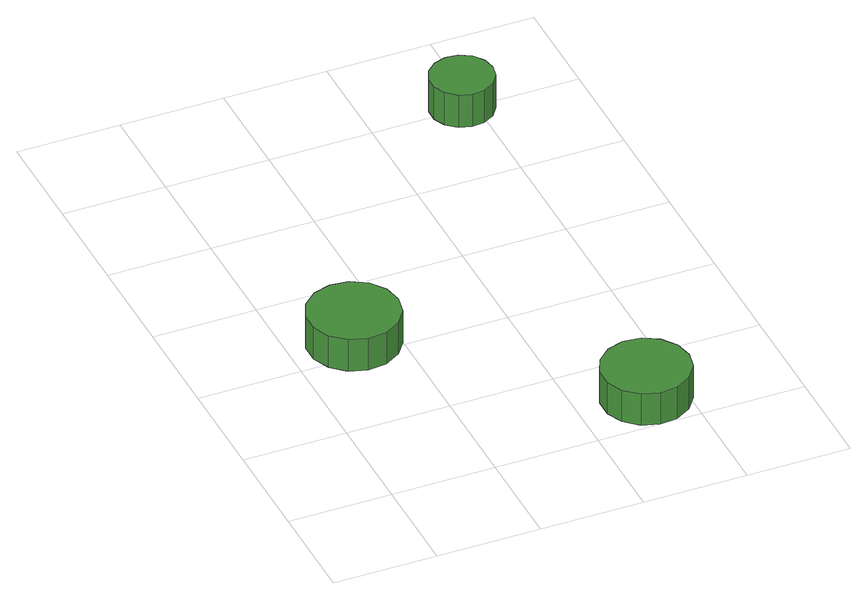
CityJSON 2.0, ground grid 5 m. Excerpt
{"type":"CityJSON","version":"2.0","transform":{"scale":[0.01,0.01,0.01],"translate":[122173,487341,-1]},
"CityObjects":{
"tree1":{"type":"SolitaryVegetationObject","attributes":{"function":"something"},"geometry":[{"type":"MultiSurface","lod":"1","boundaries":[[[0,1,2,3,4,5,6,7,8,9,10,11,12,13,14]],[[15,16,17,18,19,20,21,22,23,24,25,26,27,28,29]],[[0,29,28,1]],[[1,28,27,2]],[[2,27,26,3]],[[3,26,25,4]],[[4,25,24,5]],[[5,24,23,6]],[[6,23,22,7]],[[7,22,21,8]],[[8,21,20,9]],[[9,20,19,10]],[[10,19,18,11]],[[11,18,17,12]],[[12,17,16,13]],[[13,16,15,14]],[[14,15,29,0]]]}]},
"tree2":{"type":"SolitaryVegetationObject","attributes":{"function":"something"},"geometry":[{"type":"MultiSurface","lod":"1","boundaries":[[[30,31,32,33,34,35,36,37,38,39,40,41,42,43,44]],[[45,46,47,48,49,50,51,52,53,54,55,56,57,58,59]],[[30,59,58,31]],[[31,58,57,32]],[[32,57,56,33]],[[33,56,55,34]],[[34,55,54,35]],[[35,54,53,36]],[[36,53,52,37]],[[37,52,51,38]],[[38,51,50,39]],[[39,50,49,40]],[[40,49,48,41]],[[41,48,47,42]],[[42,47,46,43]],[[43,46,45,44]],[[44,45,59,30]]]}]},
"tree3":{"type":"SolitaryVegetationObject","attributes":{"function":"something"},"geometry":[{"type":"MultiSurface","lod":"1","boundaries":[[[60,61,62,63,64,65,66,67,68,69,70,71,72,73,74]],[[75,76,77,78,79,80,81,82,83,84,85,86,87,88,89]],[[60,89,88,61]],[[61,88,87,62]],[[62,87,86,63]],[[63,86,85,64]],[[64,85,84,65]],[[65,84,83,66]],[[66,83,82,67]],[[67,82,81,68]],[[68,81,80,69]],[[69,80,79,70]],[[70,79,78,71]],[[71,78,77,72]],[[72,77,76,73]],[[73,76,75,74]],[[74,75,89,60]]]}]}
},
"vertices":[
[517,1107,252],[499,1195,252],[445,1269,252],[367,1314,252],[277,1324,252],[190,1296,252],[123,1235,252],[86,1152,252],[86,1062,252],[123,979,252],[190,918,252],[277,890,252],[367,900,252],[445,945,252],[499,1018,252],[499,1018,78],[445,945,78],[367,900,78],[277,890,78],[190,918,78],[123,979,78],[86,1062,78],[86,1152,78],[123,1235,78],[190,1296,78],[277,1324,78],[367,1314,78],[445,1269,78],[499,1195,78],[517,1107,78],
[1532,210,252],[1514,295,252],[1462,366,252],[1387,410,252],[1300,419,252],[1217,392,252],[1152,333,252],[1116,254,252],[1116,166,252],[1152,86,252],[1217,28,252],[1300,1,252],[1387,10,252],[1462,54,252],[1514,124,252],[1514,124,79],[1462,54,79],[1387,10,79],[1300,1,79],[1217,28,79],[1152,86,79],[1116,166,79],[1116,254,79],[1152,333,79],[1217,392,79],[1300,419,79],[1387,410,79],[1462,366,79],[1514,295,79],[1532,210,79],
[1590,2512,258],[1577,2574,258],[1540,2625,258],[1486,2656,258],[1424,2663,258],[1364,2643,258],[1317,2601,258],[1291,2544,258],[1291,2481,258],[1317,2424,258],[1364,2381,258],[1424,2362,258],[1486,2369,258],[1540,2400,258],[1577,2451,258],[1577,2451,80],[1540,2400,80],[1486,2369,80],[1424,2362,80],[1364,2381,80],[1317,2424,80],[1291,2481,80],[1291,2544,80],[1317,2601,80],[1364,2643,80],[1424,2663,80],[1486,2656,80],[1540,2625,80],[1577,2574,80],[1590,2512,80]
]}
